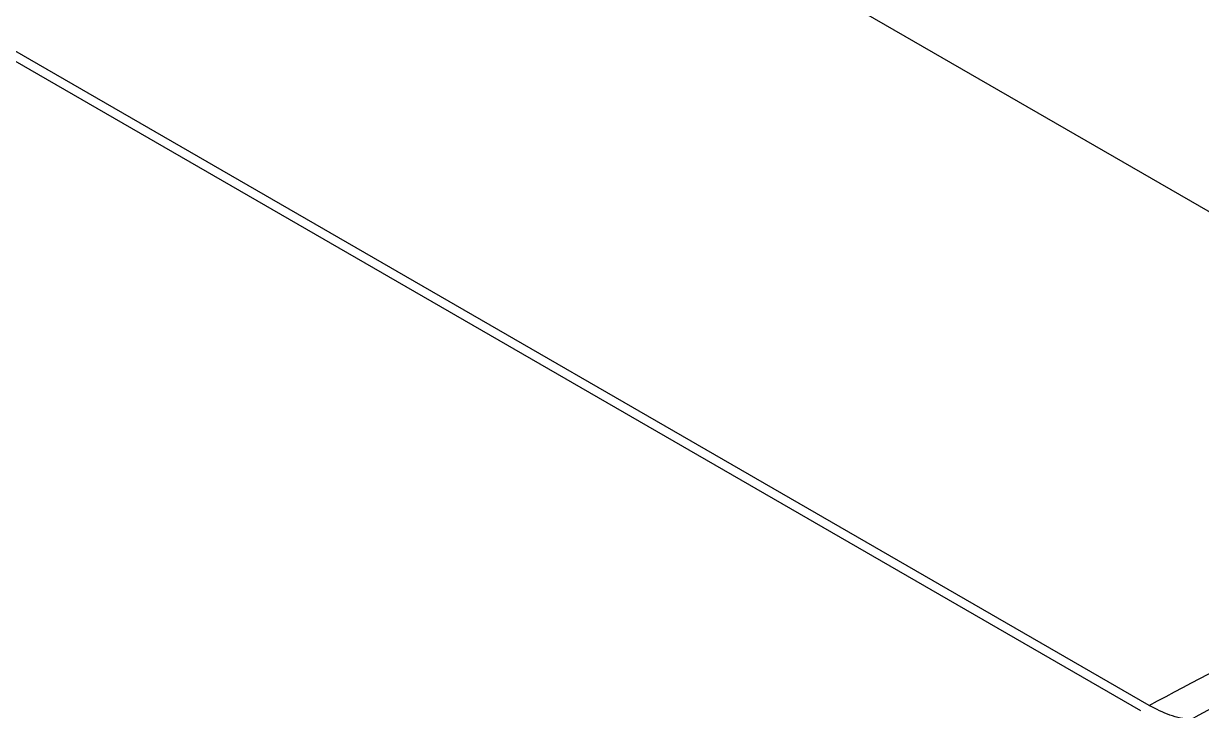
# Model space of a CAD drawing. Extents: x 12.3 to 108.7, y 1.1 to 80.4.
# Drawn here: x 23.629 to 25.576, y 62.098 to 63.234 of the extents above; entities that cross this region are included whole.
import ezdxf

# ---------------------------------------------------------------- set-up
doc = ezdxf.new("R2010")
doc.units = 0
doc.header["$MEASUREMENT"] = 0
doc.layers.add('OBJECT', color=7, linetype='CONTINUOUS')

msp = doc.modelspace()

# ---------------------------------------------------------------- linework, layer by layer
at = {"layer": 'OBJECT'}
for p, q in [((22.4659, 63.8353), (25.4759, 62.0977)), ((25.4901, 62.1059), (22.4786, 63.8444)), ((26.6224, 62.3263), (24.2745, 63.6817))]:
    msp.add_line(p, q, dxfattribs=at)
for points, knots in [([(25.4901, 62.1059), (25.5646, 62.1459), (25.7136, 62.2258), (25.9336, 62.3037), (26.1475, 62.3506), (26.3496, 62.3574), (26.4813, 62.3491), (26.5399, 62.329), (26.5403, 62.3289)], [0, 0, 0, 0, 0.199716, 0.399432, 0.599148, 0.798864, 0.99858, 1, 1, 1, 1]), ([(26.4167, 62.3322), (26.3514, 62.3312), (26.2186, 62.3293), (26.005, 62.2814), (25.7835, 62.2032), (25.6334, 62.1226), (25.5583, 62.0823)], [0, 0, 0, 0, 0.243816, 0.495877, 0.747939, 1, 1, 1, 1]), ([(25.5583, 62.0823), (25.5528, 62.0831), (25.5417, 62.0846), (25.519, 62.0911), (25.5016, 62.1), (25.4901, 62.1059)], [0, 0, 0, 0, 0.2541805, 0.5083597, 1, 1, 1, 1])]:
    msp.add_open_spline(points, degree=3, knots=knots, dxfattribs=at)

doc.saveas('drawing.dxf')
